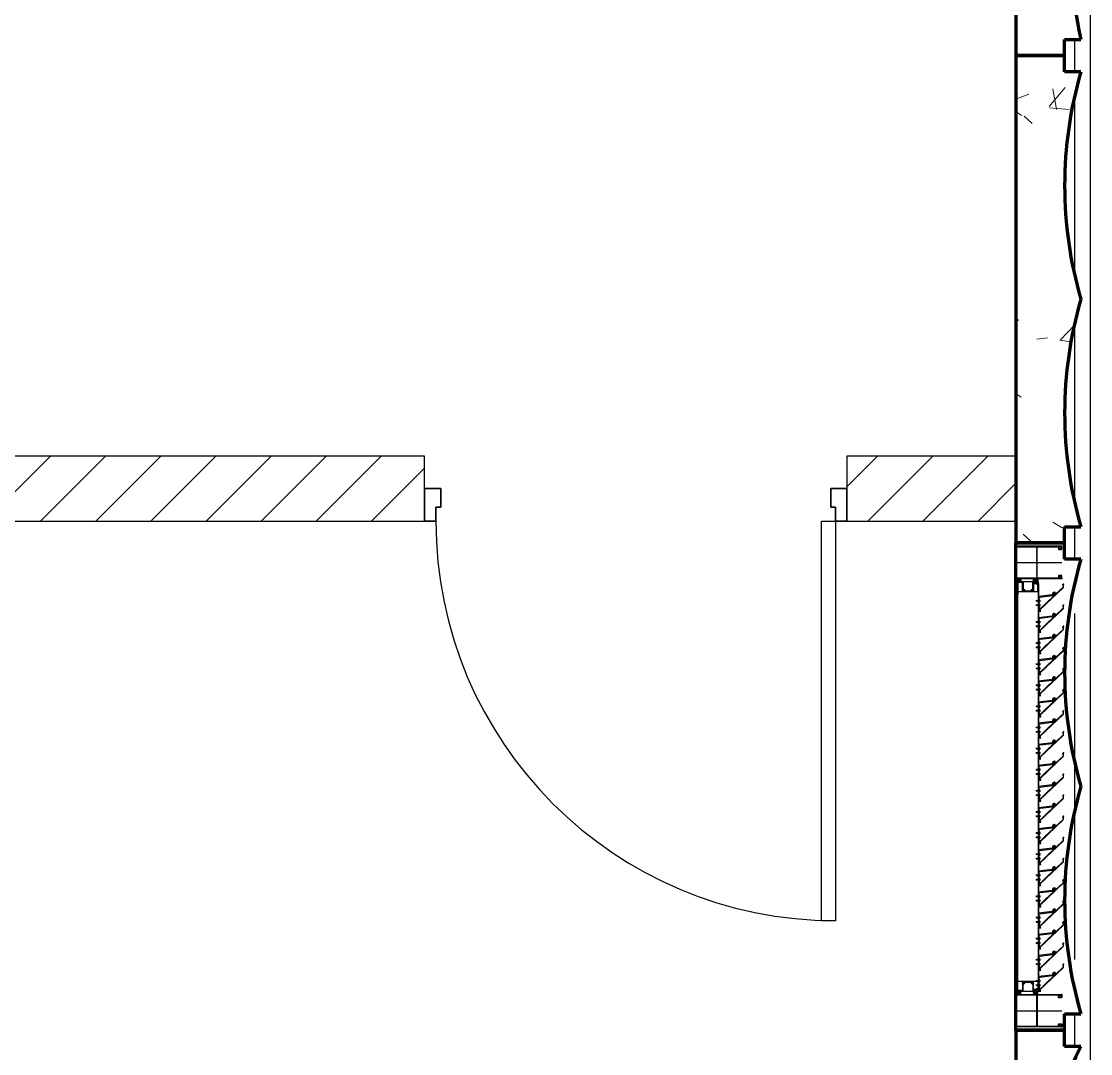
# Model space of a CAD drawing. Header units: millimetres. Extents: x -1379 to 1385823, y -4884429 to 548763.
# Drawn here: x 416009 to 419299, y -2378850 to -2375672 of the extents above; entities that cross this region are included whole.
import ezdxf

# ---------------------------------------------------------------- set-up
doc = ezdxf.new("R2010")
doc.units = ezdxf.units.MM
doc.set_wipeout_variables(frame=1)
doc.linetypes.add('CENTER', pattern=[50.8, 31.75, -6.35, 6.35, -6.35])
for name, color, linetype in [('000 - EXISTING_BUILDING_MAIN_COLOR_1', 7, 'Continuous'), ('000 - EXISTING_BUILDING_MAIN_COLOR_251', 7, 'Continuous'), ('000 - EXISTING_PRECAST_MAIN_COLOR_1', 7, 'Continuous'), ('000 - EXISTING_PRECAST_MAIN_COLOR_251', 7, 'Continuous'), ('010 - ASPG_ACCESSORIES_MAIN_COLOR_1', 7, 'Continuous'), ('010 - ASPG_EXTR_DEF_SUB', 7, 'Continuous'), ('010 - ASPG_EXTR_MAIN_COLOR_2', 7, 'Continuous'), ('010 - ASPG_FRAMING_CUT_COLOR_4', 7, 'Continuous'), ('010 - ASPG_FRAMING_DEF_SUB', 7, 'Continuous'), ('010 - ASPG_FRAMING_HATCH_', 7, 'Continuous'), ('010 - ASPG_FRAMING_MAIN_COLOR_2', 7, 'Continuous'), ('010 - ASPG_FRAMING_SUB_COLOR_2', 7, 'Continuous'), ('010 - ASPG_FRAMING_WIPEOUT_', 7, 'Continuous'), ('BOLT & SCREW', 7, 'Continuous'), ('Center Line', 7, 'CENTER')]:
    doc.layers.add(name, color=color, linetype=linetype)
doc.layers.add('12-GRID', color=7, linetype='CENTER', lineweight=13)
doc.layers.add('SCREW', color=7, linetype='Continuous', lineweight=5)

# ---------------------------------------------------------------- blocks, each defined once
blk = doc.blocks.new('DPA_DR-SG-SW - D10_1300x2150 mm-5424466-IV01 - EGRESS LEVEL PLAN')
at = {"layer": '000 - EXISTING_BUILDING_MAIN_COLOR_251', "color": 7}
for p, q in [((-650, -6.35), (-600, -6.35)), ((-650, -106.35), (-650, -6.35)), ((-600, -6.35), (-600, -63.35)), ((600, -6.35), (650, -6.35)), ((600, -63.35), (600, -6.35)), ((650, -6.35), (650, -106.35)), ((-615, -63.35), (-615, -106.35)), ((-600, -63.35), (-615, -63.35)), ((615, -63.35), (600, -63.35)), ((615, -106.35), (615, -63.35)), ((-615, -106.35), (-650, -106.35)), ((572, -106.35), (615, -106.35)), ((572, -1336.35), (572, -106.35)), ((615, -106.35), (615, -1336.35)), ((650, -106.35), (615, -106.35)), ((615, -1336.35), (572, -1336.35))]:
    blk.add_line(p, q, dxfattribs=at)
at = {"layer": '000 - EXISTING_BUILDING_MAIN_COLOR_251', "color": 7, "lineweight": 35}
for p, q in [((-650, -6.35), (-650, -106.35)), ((-600, -6.35), (-650, -6.35)), ((-600, -63.35), (-600, -6.35)), ((600, -6.35), (600, -63.35)), ((650, -6.35), (600, -6.35)), ((650, -106.35), (650, -6.35)), ((-615, -106.35), (-615, -63.35)), ((-615, -63.35), (-600, -63.35)), ((600, -63.35), (615, -63.35)), ((615, -63.35), (615, -106.35)), ((-650, -106.35), (-615, -106.35)), ((615, -106.35), (650, -106.35))]:
    blk.add_line(p, q, dxfattribs=at)
at = {"layer": '000 - EXISTING_BUILDING_MAIN_COLOR_251', "color": 7}
blk.add_arc((615, -106.35), 1230, 180, 270, dxfattribs=at)
blk = doc.blocks.new('DPA_Curved type C_Left 1 - Curved Type C_Left-V36-IV01 - EGRESS LEVEL PLAN')
at = {"layer": '000 - EXISTING_PRECAST_MAIN_COLOR_1', "lineweight": 9}
h = blk.add_hatch(dxfattribs=at)
h.set_pattern_fill('FP_26', style=0, pattern_type=2)
h.set_pattern_definition([(140, (-2317254, -232449), (63.75582, 728.7365), [76.2, -838.2]), (85, (-2317254, -232449), (-764.2276, -140.97162), [60.96, -670.56]), (190.451, (-2317248.7, -232388.26), (-700.46675, 587.77), [64.76, -712.36]), (136.184, (-2317457.2, -232449), (168.17096, 1084.31624), [114.3, -1257.3]), (186.636, (-2317443.2, -232358.6), (-989.70985, 949.6099), [97.14, -1068.54]), (81.184, (-2317457.2, -232449), (-989.70115, 949.62055), [91.44, -1005.84]), (111, (-2317406.4, -232347.4), (409.06057, 606.45787), [76.2, -838.2]), (56, (-2317406.4, -232347.4), (-736.75292, 247.20834), [60.96, -670.56]), (161.451, (-2317372.3, -232296.85), (-327.68547, 853.66825), [64.76, -712.36]), (127.5, (-2317254, -232449), (-338.22012, 12.354693), [33.528, -628.904, 33.528, -1320.292]), (127.5, (-2317254, -232449), (-338.22012, 12.354693), [-695.96, -647.192, 33.528, -639.572]), (97.5, (-2317254, -232449), (-400.722127, 267.278874), [33.528, -354.584, 33.528, -870.204]), (97.5, (-2317254, -232449), (-400.722127, 267.278874), [-421.64, -613.664, 33.528, -223.012]), (57.5, (-2317254, -232675.56), (22.915345, 542.36333), [33.528, -220.472, 33.528, -1810.512]), (57.5, (-2317254, -232675.56), (22.915345, 542.36333), [-287.528, -758.952, 33.528, -1018.032]), (47.5, (-2317254, -232777.16), (-101.70711, 592.51696), [33.528, -296.672, 33.528, -1239.52]), (47.5, (-2317254, -232777.16), (-101.70711, 592.51696), [-363.728, -492.76, 33.528, -713.232])])
h.paths.add_polyline_path([(750, 142.8), (750, 150), (700, 150), (700, 200), (545.8, 172.2), (390, 155.4), (233.3, 149.8), (76.7, 155.4), (-79.1, 172.2), (-233.3, 200), (-309.1, 172.2), (-387.3, 155.4), (-466.7, 149.8), (-547.1, 155.6), (-624.9, 172.3), (-700, 200), (-700, 150), (-750, 150), (-750, 0), (750, 0), (750, 140.3)])
at = {"layer": '000 - EXISTING_PRECAST_MAIN_COLOR_1', "color": 7, "lineweight": 70}
for p, q in [((-700, 200), (-700, 150)), ((700, 150), (700, 200)), ((-700, 150), (-750, 150)), ((-750, 150), (-750, 0)), ((750, 150), (700, 150)), ((750, 0), (750, 150)), ((-750, 0), (750, 0))]:
    blk.add_line(p, q, dxfattribs=at)
for centre, radius, start, end in [((-466.7, 717.5), 567.7, 245.7294, 294.2706), ((233.3, 2346.1), 2196.2, 257.7319, 282.2681)]:
    blk.add_arc(centre, radius, start, end, dxfattribs=at)
blk = doc.blocks.new('DPA_Curved type B 1 - Curved Type B-V37-IV01 - EGRESS LEVEL PLAN')
at = {"layer": '000 - EXISTING_PRECAST_MAIN_COLOR_1', "lineweight": 9}
h = blk.add_hatch(dxfattribs=at)
h.set_pattern_fill('FP_27', style=0, pattern_type=2)
h.set_pattern_definition([(140, (-2318754, -232449), (63.75582, 728.7365), [76.2, -838.2]), (85, (-2318754, -232449), (-764.2276, -140.97162), [60.96, -670.56]), (190.451, (-2318748.7, -232388.26), (-700.46675, 587.77), [64.76, -712.36]), (136.184, (-2318957.2, -232449), (168.17096, 1084.31624), [114.3, -1257.3]), (186.636, (-2318943.2, -232358.6), (-989.70985, 949.6099), [97.14, -1068.54]), (81.184, (-2318957.2, -232449), (-989.70115, 949.62055), [91.44, -1005.84]), (111, (-2318906.4, -232347.4), (409.06057, 606.45787), [76.2, -838.2]), (56, (-2318906.4, -232347.4), (-736.75292, 247.20834), [60.96, -670.56]), (161.451, (-2318872.3, -232296.85), (-327.68547, 853.66825), [64.76, -712.36]), (127.5, (-2318754, -232449), (-338.22012, 12.354693), [33.528, -628.904, 33.528, -1320.292]), (127.5, (-2318754, -232449), (-338.22012, 12.354693), [-695.96, -647.192, 33.528, -639.572]), (97.5, (-2318754, -232449), (-400.722127, 267.278874), [33.528, -354.584, 33.528, -870.204]), (97.5, (-2318754, -232449), (-400.722127, 267.278874), [-421.64, -613.664, 33.528, -223.012]), (57.5, (-2318754, -232675.56), (22.915345, 542.36333), [33.528, -220.472, 33.528, -1810.512]), (57.5, (-2318754, -232675.56), (22.915345, 542.36333), [-287.528, -758.952, 33.528, -1018.032]), (47.5, (-2318754, -232777.16), (-101.70711, 592.51696), [33.528, -296.672, 33.528, -1239.52]), (47.5, (-2318754, -232777.16), (-101.70711, 592.51696), [-363.728, -492.76, 33.528, -713.232])])
h.paths.add_polyline_path([(750, 0), (750, 150), (700, 150), (700, 200), (585.1, 172.3), (468.1, 155.6), (350, 150), (231.9, 155.6), (114.9, 172.3), (0, 200), (-114.9, 172.3), (-235.1, 155.4), (-350, 150), (-468.1, 155.6), (-585.1, 172.3), (-700, 200), (-700, 150), (-750, 150), (-750, 0), (683, 0)])
at = {"layer": '000 - EXISTING_PRECAST_MAIN_COLOR_1', "color": 7, "lineweight": 70}
for p, q in [((-700, 200), (-700, 150)), ((700, 150), (700, 200)), ((-700, 150), (-750, 150)), ((-750, 150), (-750, 0)), ((750, 150), (700, 150)), ((750, 0), (750, 150)), ((-750, 0), (750, 0))]:
    blk.add_line(p, q, dxfattribs=at)
for centre in [(-350, 1400), (350, 1400)]:
    blk.add_arc(centre, 1250, 253.7402, 286.2598, dxfattribs=at)
blk = doc.blocks.new('DPA_Curved type C_Left 1 - Curved Type C_Left-5844677-IV01 - EGRESS LEVEL PLAN')
at = {"layer": '000 - EXISTING_PRECAST_MAIN_COLOR_1', "lineweight": 9}
h = blk.add_hatch(dxfattribs=at)
h.set_pattern_fill('FP_29', style=0, pattern_type=2)
h.set_pattern_definition([(140, (-2321798, -232449), (63.75582, 728.7365), [76.2, -838.2]), (85, (-2321798, -232449), (-764.2276, -140.97162), [60.96, -670.56]), (190.451, (-2321792.7, -232388.26), (-700.46675, 587.77), [64.76, -712.36]), (136.184, (-2322001.2, -232449), (168.17096, 1084.31624), [114.3, -1257.3]), (186.636, (-2321987.2, -232358.6), (-989.70985, 949.6099), [97.14, -1068.54]), (81.184, (-2322001.2, -232449), (-989.70115, 949.62055), [91.44, -1005.84]), (111, (-2321950.4, -232347.4), (409.06057, 606.45787), [76.2, -838.2]), (56, (-2321950.4, -232347.4), (-736.75292, 247.20834), [60.96, -670.56]), (161.451, (-2321916.3, -232296.85), (-327.68547, 853.66825), [64.76, -712.36]), (127.5, (-2321798, -232449), (-338.22012, 12.354693), [33.528, -628.904, 33.528, -1320.292]), (127.5, (-2321798, -232449), (-338.22012, 12.354693), [-695.96, -647.192, 33.528, -639.572]), (97.5, (-2321798, -232449), (-400.722127, 267.278874), [33.528, -354.584, 33.528, -870.204]), (97.5, (-2321798, -232449), (-400.722127, 267.278874), [-421.64, -613.664, 33.528, -223.012]), (57.5, (-2321798, -232675.56), (22.915345, 542.36333), [33.528, -220.472, 33.528, -1810.512]), (57.5, (-2321798, -232675.56), (22.915345, 542.36333), [-287.528, -758.952, 33.528, -1018.032]), (47.5, (-2321798, -232777.16), (-101.70711, 592.51696), [33.528, -296.672, 33.528, -1239.52]), (47.5, (-2321798, -232777.16), (-101.70711, 592.51696), [-363.728, -492.76, 33.528, -713.232])])
h.paths.add_polyline_path([(794, 150), (744, 150), (744, 200), (585.8, 168.4), (425.7, 148.5), (264.6, 140.3), (103.3, 143.9), (-57.3, 159.3), (-216.4, 186.4), (-289.1, 157.9), (-365, 139.2), (-442.7, 130.9), (-520.8, 132.9), (-598, 145.2), (-672.8, 167.8), (-744, 200), (-744, 150), (-794, 150), (-794, 0), (794, 0), (794, 148.5)])
at = {"layer": '000 - EXISTING_PRECAST_MAIN_COLOR_1', "color": 7, "lineweight": 70}
for p, q in [((-744, 200), (-744, 150)), ((744, 150), (744, 200)), ((-744, 150), (-794, 150)), ((-794, 150), (-794, 0)), ((794, 150), (744, 150)), ((794, 0), (794, 150)), ((-794, 0), (794, 0))]:
    blk.add_line(p, q, dxfattribs=at)
for centre, radius, start, end in [((-466.7, 717.5), 587.1, 241.8119, 295.2352), ((233.3, 2346.1), 2206, 258.2378, 283.3848)]:
    blk.add_arc(centre, radius, start, end, dxfattribs=at)
blk = doc.blocks.new('A$Cc52987c4')
at = {"layer": '000 - EXISTING_BUILDING_MAIN_COLOR_251', "lineweight": 9}
h = blk.add_hatch(dxfattribs=at)
h.set_pattern_fill('FP_14', style=0, pattern_type=2)
h.set_pattern_definition([(45, (-215983.99, 2306427), (-84.852814, 84.852814), [])])
h.paths.add_polyline_path([(13015, -13010), (14645, -13010), (14645, -12810), (11655, -12810), (11655, -13010), (12113.7, -13010)])
h.paths.add_polyline_path([(15945, -13010), (16465, -13010), (16465, -12810), (15945, -12810), (15945, -12967)])
at = {"layer": '000 - EXISTING_BUILDING_MAIN_COLOR_1', "color": 7}
for p, q in [((14645, -12810), (11655, -12810)), ((14645, -13010), (14645, -12810)), ((16465, -12810), (15945, -12810)), ((15945, -12810), (15945, -13010)), ((16465, -13010), (16465, -12810)), ((13155, -13010), (14645, -13010)), ((15945, -13010), (16465, -13010))]:
    blk.add_line(p, q, dxfattribs=at)
at = {"layer": '000 - EXISTING_BUILDING_MAIN_COLOR_251', "color": 7}
for p, q in [((16695, -16395), (16695, -760)), ((16465, -12810), (16465, -10710)), ((16645, -11527), (16645, -11627)), ((16645, -11710), (16645, -12244)), ((16645, -12410), (16645, -12944)), ((14645, -13010), (14645, -12810)), ((15945, -12810), (15945, -13010)), ((16465, -15445), (16465, -13010)), ((16645, -13027), (16645, -13127)), ((16645, -13294.6), (16645, -14359.4)), ((16645, -14527), (16645, -14627))]:
    blk.add_line(p, q, dxfattribs=at)
at = {"layer": '000 - EXISTING_PRECAST_MAIN_COLOR_251', "color": 7, "lineweight": 70}
for p, q in [((16465, -14577), (16465, -13077)), ((16615, -13077), (16465, -13077)), ((16615, -13127), (16615, -13077)), ((16665, -13127), (16615, -13127)), ((16615, -14577), (16615, -14527)), ((16615, -14527), (16665, -14527)), ((16465, -14577), (16615, -14577))]:
    blk.add_line(p, q, dxfattribs=at)
for centre in [(17865, -13477), (17865, -14177)]:
    blk.add_arc(centre, 1250, 163.7402, 196.2598, dxfattribs=at)
at = {"layer": '000 - EXISTING_BUILDING_MAIN_COLOR_251', "color": 7}
blk.add_blockref('DPA_DR-SG-SW - D10_1300x2150 mm-5424466-IV01 - EGRESS LEVEL PLAN', (15295, -12903.6), dxfattribs=at)
at = {"layer": '000 - EXISTING_PRECAST_MAIN_COLOR_1', "color": 7, "rotation": 270}
for name, p in [('DPA_Curved type C_Left 1 - Curved Type C_Left-V36-IV01 - EGRESS LEVEL PLAN', (16465, -10827)), ('DPA_Curved type B 1 - Curved Type B-V37-IV01 - EGRESS LEVEL PLAN', (16465, -12327)), ('DPA_Curved type C_Left 1 - Curved Type C_Left-5844677-IV01 - EGRESS LEVEL PLAN', (16465, -15371))]:
    blk.add_blockref(name, p, dxfattribs=at)
blk = doc.blocks.new('*U3530')
at = {"layer": '12-GRID', "color": 7, "linetype": 'CENTER'}
for p, q in [((0, -6.2), (0, 2.2)), ((-4.2, -2), (4.2, -2))]:
    blk.add_line(p, q, dxfattribs=at)
at = {"layer": 'BOLT & SCREW', "color": 7}
for p, q in [((-0.6, -1.8), (-1.8, -1.6)), ((-0.6, -2.2), (-1.8, -2.4)), ((-0.5, -1.8), (-0.9, -1.6)), ((-0.5, -2.2), (-0.9, -2.4)), ((-0.2, -1.4), (-0.4, -0.2)), ((-0.2, -1.5), (-0.4, -1.1)), ((-0.2, -2.5), (-0.4, -2.9)), ((-0.2, -2.6), (-0.4, -3.8)), ((0.2, -1.4), (0.4, -0.2)), ((0.2, -1.5), (0.4, -1.1)), ((0.4, -2.9), (0.2, -2.5)), ((0.2, -2.6), (0.4, -3.8)), ((0.5, -1.8), (0.9, -1.6)), ((0.5, -2.2), (0.9, -2.4)), ((0.6, -1.8), (1.8, -1.6)), ((0.6, -2.2), (1.8, -2.4))]:
    blk.add_line(p, q, dxfattribs=at)
for points in [[(-1.8, -1.6), (-0.9, -1.6, 0.414214), (-0.4, -1.1), (-0.4, -0.2), (0.4, -0.2), (0.4, -1.1, 0.414214), (0.9, -1.6), (1.8, -1.6), (1.8, -2.4), (0.9, -2.4, 0.414214), (0.4, -2.9), (0.4, -3.8), (-0.4, -3.8), (-0.4, -2.9, 0.414214), (-0.9, -2.4), (-1.8, -2.4)], [(0.2, -2.5, -0.414214), (0.5, -2.2), (0.6, -2.2), (0.6, -1.8), (0.5, -1.8, -0.414214), (0.2, -1.5), (0.2, -1.4), (-0.2, -1.4), (-0.2, -1.5, -0.414214), (-0.5, -1.8), (-0.6, -1.8), (-0.6, -2.2), (-0.5, -2.2, -0.414214), (-0.2, -2.5), (-0.2, -2.6), (0.2, -2.6)]]:
    blk.add_lwpolyline(points, format="xyb", close=True, dxfattribs=at)
blk.add_circle((0, -2), 3.5, dxfattribs=at)
blk = doc.blocks.new('000_ASPG_TYP_FILES_20260218-010703_FRAME_EXTR_')
at = {"layer": '010 - ASPG_FRAMING_HATCH_'}
h = blk.add_hatch(dxfattribs=at)
h.set_pattern_fill('ANSI32', scale=0.1, angle=180)
edge = h.paths.add_edge_path()
edge.add_line((2, 16), (2, 2))
edge.add_line((2, 2), (39.7, 2))
edge.add_arc((39.7, 1.7), 0.3, 0, 90, ccw=False)
edge.add_line((40, 1.7), (40, 0.3))
edge.add_arc((39.7, 0.3), 0.3, -90, 0, ccw=False)
edge.add_line((39.7, 0), (0.3, 0))
edge.add_arc((0.3, 0.3), 0.3, 180, 270, ccw=False)
edge.add_line((0, 0.3), (0, 17.7))
edge.add_arc((0.3, 17.7), 0.3, 90, 180, ccw=False)
edge.add_line((0.3, 18), (22.6, 18))
edge.add_arc((22.6, 18.5), 0.5, 270, 380.2095)
edge.add_arc((26.2, 19.8), 3.35, 182.0638, 200.2095, ccw=False)
edge.add_arc((23.6, 19.7), 0.76, 2.0638, 182.0638, ccw=False)
edge.add_arc((26.2, 19.8), 1.83, 182.0638, 447.9362)
edge.add_arc((26.3, 22.4), 0.76, 87.9362, 267.9362, ccw=False)
edge.add_arc((26.2, 19.8), 3.35, 69.7905, 87.9362, ccw=False)
edge.add_arc((27.5, 23.4), 0.5, 249.7905, 360)
edge.add_line((28, 23.4), (28, 26.7))
edge.add_line((28, 26.7), (28.5, 27.2))
edge.add_line((28.5, 27.2), (28, 27.7))
edge.add_line((28, 27.7), (28, 38.6))
edge.add_line((28, 38.6), (28.5, 39.1))
edge.add_line((28.5, 39.1), (28, 39.6))
edge.add_line((28, 39.6), (28, 42.9))
edge.add_arc((27.5, 42.9), 0.5, 0, 110.2095)
edge.add_arc((26.2, 46.5), 3.35, 272.0638, 290.2095, ccw=False)
edge.add_arc((26.3, 43.9), 0.76, 92.0638, 272.0638, ccw=False)
edge.add_arc((26.2, 46.5), 1.83, 272.0638, 537.9362)
edge.add_arc((23.6, 46.6), 0.76, 177.9362, 357.9362, ccw=False)
edge.add_arc((26.2, 46.5), 3.35, 159.7905, 177.9362, ccw=False)
edge.add_arc((22.6, 47.8), 0.5, 339.7905, 450)
edge.add_line((22.6, 48.3), (0.3, 48.3))
edge.add_arc((0.3, 48.6), 0.3, 180, 270, ccw=False)
edge.add_line((0, 48.6), (0, 60))
edge.add_arc((0.3, 60), 0.3, 90, 180, ccw=False)
edge.add_line((0.3, 60.3), (5, 60.3))
edge.add_line((5, 60.3), (5, 65))
edge.add_arc((5.3, 65), 0.3, 90, 180, ccw=False)
edge.add_line((5.3, 65.3), (30, 65.3))
edge.add_line((30, 65.3), (30, 63.6))
edge.add_arc((29.7, 63.6), 0.3, -90, 0, ccw=False)
edge.add_line((29.7, 63.3), (7.3, 63.3))
edge.add_arc((7.3, 63), 0.3, 90, 180)
edge.add_line((7, 63), (7, 58.3))
edge.add_line((7, 58.3), (2.3, 58.3))
edge.add_arc((2.3, 58), 0.3, 90, 180)
edge.add_line((2, 58), (2, 50.6))
edge.add_arc((2.3, 50.6), 0.3, 180, 270)
edge.add_line((2.3, 50.3), (29.7, 50.3))
edge.add_arc((29.7, 50), 0.3, 0, 90, ccw=False)
edge.add_line((30, 50), (30, 26.7))
edge.add_line((30, 26.7), (30, 16.3))
edge.add_arc((29.7, 16.3), 0.3, -90, 0, ccw=False)
edge.add_line((29.7, 16), (2, 16))
at = {"layer": '010 - ASPG_FRAMING_CUT_COLOR_4', "color": 7}
blk.add_lwpolyline([(2, 16), (2, 2), (39.7, 2, -0.414214), (40, 1.7), (40, 0.3, -0.414214), (39.7, 0), (0.3, 0, -0.414214), (0, 0.3), (0, 17.7, -0.414214), (0.3, 18), (22.6, 18, 0.52173), (23, 18.7, -0.079342), (22.8, 19.7, -1), (24.3, 19.8, 2.296346), (26.2, 21.7, -1), (26.3, 23.2, -0.079342), (27.3, 23, 0.52173), (28, 23.4), (28, 26.7), (28.5, 27.2), (28, 27.7), (28, 38.6), (28.5, 39.1), (28, 39.6), (28, 42.9, 0.52173), (27.3, 43.3, -0.079342), (26.3, 43.1, -1), (26.2, 44.6, 2.296346), (24.3, 46.5, -1), (22.8, 46.6, -0.079342), (23, 47.6, 0.52173), (22.6, 48.3), (0.3, 48.3, -0.414214), (0, 48.6), (0, 60, -0.414214), (0.3, 60.3), (5, 60.3), (5, 65, -0.414214), (5.3, 65.3), (30, 65.3), (30, 63.6, -0.414214), (29.7, 63.3), (7.3, 63.3, 0.414214), (7, 63), (7, 58.3), (2.3, 58.3, 0.414214), (2, 58), (2, 50.6, 0.414214), (2.3, 50.3), (29.7, 50.3, -0.414214), (30, 50), (30, 26.7), (30, 16.3, -0.414214), (29.7, 16)], format="xyb", close=True, dxfattribs=at)
at = {"color": 7}
for p in [(26.2, 48.5), (26.2, 21.8)]:
    blk.add_blockref('*U3530', p, dxfattribs=at)
blk = doc.blocks.new('PZG35-9D5')
at = {"layer": 'Center Line', "color": 7}
blk.add_line((0, 3.7), (0, -10.5), dxfattribs=at)
at = {"layer": 'SCREW', "color": 7}
for p, q in [((-1.4, 0), (-1.4, -1.1)), ((1.4, 0), (1.4, -0.6)), ((-1.9, -1.4), (1.9, -0.9)), ((-1.9, -1.4), (-1.4, -1.1)), ((-1.9, -1.4), (-1.4, -1.7)), ((-1.9, -2.7), (1.9, -2.2)), ((-1.9, -2.7), (-1.4, -2.4)), ((-1.9, -2.7), (-1.4, -3)), ((-1.9, -4), (-1.4, -3.7)), ((-1.9, -4), (-1, -3.9)), ((-1.9, -4), (-1.4, -4.3)), ((-1.4, -1.1), (1.4, -0.6)), ((-1.4, -1.7), (1.4, -1.2)), ((-1.4, -1.7), (-1.4, -2.4)), ((-1.4, -2.4), (1.4, -1.9)), ((-1.4, -3), (1.4, -2.5)), ((-1.4, -3), (-1.4, -3.7)), ((-1.4, -3.7), (-0.8, -3.6)), ((-1.4, -4.3), (-1.4, -8.1)), ((-1.4, -4.3), (-1.2, -4.3)), ((0, -9.5), (-1.4, -8.1)), ((0, -9.5), (1.4, -8.1)), ((0.6, -3.3), (1.4, -3.2)), ((0.7, -3.7), (1.9, -3.5)), ((0.7, -3.9), (1.4, -3.8)), ((0.7, -4.6), (1.4, -4.5)), ((0.7, -5), (1.9, -4.8)), ((0.7, -5.2), (1.4, -5.1)), ((1.9, -0.9), (1.4, -0.6)), ((1.9, -0.9), (1.4, -1.2)), ((1.4, -1.2), (1.4, -1.9)), ((1.9, -2.2), (1.4, -1.9)), ((1.9, -2.2), (1.4, -2.5)), ((1.4, -2.5), (1.4, -3.2)), ((1.9, -3.5), (1.4, -3.2)), ((1.9, -3.5), (1.4, -3.8)), ((1.4, -3.8), (1.4, -4.5)), ((1.9, -4.8), (1.4, -4.5)), ((1.9, -4.8), (1.4, -5.1)), ((1.4, -5.1), (1.4, -8.1))]:
    blk.add_line(p, q, dxfattribs=at)
blk.add_lwpolyline([(0, -9.5), (0.7, -5.2), (0.7, -3.6, 0.417657), (0.4, -3.3, 0.108102), (-0.8, -3.6), (-1.4, -4.7)], format="xyb", dxfattribs=at)
blk = doc.blocks.new('*U3139')
at = {"layer": 'SCREW', "color": 7}
blk.add_lwpolyline([(3, 1.8, 0.09906), (0.8, 2.5), (0.8, 2.3), (-0.8, 2.3), (-0.8, 2.5, 0.09906), (-3, 1.8, 0.266588), (-3.5, 1), (-3.5, 0.2, 0.414214), (-3.3, 0), (3.3, 0, 0.414214), (3.5, 0.2), (3.5, 1, 0.266588)], format="xyb", close=True, dxfattribs=at)
blk.add_blockref('PZG35-9D5', (0, 0), dxfattribs=at)
blk = doc.blocks.new('*U3144')
at = {"color": 7}
blk.add_point((0, 0), dxfattribs=at)
at = {"layer": '010 - ASPG_ACCESSORIES_MAIN_COLOR_1', "color": 7}
blk.add_lwpolyline([(-39.7, -0.6, 0.414214), (-40, -0.9), (-40, -7.4, 0.57735), (-39.7, -7.6), (-36.6, -5.8, 0.767327), (-36.8, -5.3), (-37.9, -5.3, -0.414214), (-38.2, -5), (-38.2, -2.8, -0.414214), (-38, -2.6), (-32.2, -2.6, -0.388879), (-32, -2.8), (-31.8, -4.3, 0.388879), (-31.3, -4.8), (-30.3, -4.8, 0.414214), (-30, -4.5), (-30, -2.9, -0.414214), (-29.7, -2.6), (0.4, -2.6, -0.378969), (3.4, -5.2), (8, -42.5, 0.446593), (11.6, -45.1, -0.489802), (16.1, -48.7), (16.1, -49.4, -0.18248), (15.8, -50, -0.267949), (15.3, -50.2, 1.122115), (15.1, -52.3, 0.405004), (18.1, -49.4), (18.1, -48.7, 0.489805), (11.2, -43.1, -0.446597), (9.9, -42.3), (4.9, -0.8, 0.364176), (4.6, -0.6)], format="xyb", close=True, dxfattribs=at)
at = {"layer": '010 - ASPG_EXTR_DEF_SUB', "color": 7}
for p in [(-40, -0.5), (43.4, -76.9), (43.4, -77.5)]:
    blk.add_point(p, dxfattribs=at)
at = {"layer": '010 - ASPG_EXTR_MAIN_COLOR_2', "color": 7}
blk.add_lwpolyline([(11.4, -48.2), (11.5, -47.4), (12.2, -47.6), (12.3, -46.8, -0.535538), (14.2, -49.2, 0.991572), (15.7, -49.6, 1.157025), (8.8, -48.8, -0.688558), (8.3, -49), (-17.1, -22.2), (-32.3, -6.1), (-32.3, -2.9, 0.414312), (-32.6, -2.6), (-37.5, -2.6, 0.414116), (-37.8, -2.9), (-37.8, -4.3, 0.414214), (-37.5, -4.6), (-36, -4.6, -0.205895), (-35.8, -4.7), (33.2, -77.5), (43.1, -77.5, 0.668179), (43.4, -77), (40.5, -74.2, 0.668179), (40, -74.4), (40, -76), (33.9, -76), (11.9, -52.8, -0.558354), (12.1, -52, 0.766275), (12, -50.4, -0.438583), (10.7, -48.1)], format="xyb", close=True, dxfattribs=at)
at = {"layer": 'SCREW', "color": 7, "rotation": 180}
for p in [(-21.6, -2.5), (-8.2, -2.5)]:
    blk.add_blockref('*U3139', p, dxfattribs=at)
blk = doc.blocks.new('000_ASPG_TYP_FILES_FRAMING_EXTR_BREAKLINE_TYPE_2')
at = {"layer": '010 - ASPG_FRAMING_HATCH_', "transparency": 33554585}
h = blk.add_hatch(dxfattribs=at)
h.set_pattern_fill('ANSI32', scale=0.25)
h.paths.add_polyline_path([(131, 91, 0.414214), (132, 90), (140, 90, 0.414214), (141, 91), (141, 100), (2, 100), (2, 125), (0, 125), (0, 99, 0.414214), (1, 98), (63, 98, -0.414214), (64, 97), (64, 3, -0.414214), (63, 2), (0, 2), (0, 0), (141, 0), (141, 9, 0.414214), (140, 10), (132, 10, 0.414214), (131, 9), (131, 3, -0.414214), (130, 2), (67, 2, -0.414214), (66, 3), (66, 97, -0.414214), (67, 98), (130, 98, -0.414214), (131, 97)])
h.paths.add_polyline_path([(133, 92), (133, 98), (139, 98), (139, 92)], flags=16)
h.paths.add_polyline_path([(133, 8), (139, 8), (139, 2), (133, 2)], flags=16)
at = {"layer": '010 - ASPG_FRAMING_HATCH_'}
h = blk.add_hatch(dxfattribs=at)
h.set_pattern_fill('ANSI37', scale=0.595498, angle=-90)
h.set_pattern_definition([(315, (1257419.1929, -519973.9224), (1.3369313545, 1.3369313545), []), (45, (1257419.1929, -519973.9224), (-1.3369313545, 1.3369313545), [])])
edge = h.paths.add_edge_path()
edge.add_ellipse((11.5, 105), major_axis=(0, -5), ratio=0.644482, start_angle=180, end_angle=360, ccw=False)
edge.add_line((11.5, 110), (2, 110))
edge.add_arc((-7.9, 105), 11.1, -26.7963, 26.7963, ccw=False)
edge.add_line((2, 100), (11.5, 100))
h = blk.add_hatch(dxfattribs=at)
h.set_pattern_fill('HONEY', scale=0.238199, angle=-90)
h.set_pattern_definition([(270, (1257419.4425, -519993.9224), (0.65495992507, -1.1344238721), [0.7562825814, -1.5125651628]), (30, (1257419.4425, -519993.9224), (0.65495992936, 1.1344238696), [0.7562825814, -1.5125651628]), (330, (1257419.4425, -519993.9224), (1.30991985442, -2.48e-09), [-1.5125651628, 0.7562825814])])
edge = h.paths.add_edge_path()
edge.add_ellipse((11.8, 105), major_axis=(0, -5), ratio=0.644482, start_angle=0, end_angle=360, ccw=False)
h = blk.add_hatch(dxfattribs=at)
h.set_pattern_fill('HONEY', scale=0.238199, angle=-90)
h.set_pattern_definition([(270, (1257419.24324, -519991.6224), (0.65495992507, -1.1344238721), [0.7562825814, -1.5125651628]), (30, (1257419.24324, -519991.6224), (0.65495992936, 1.1344238696), [0.7562825814, -1.5125651628]), (330, (1257419.24324, -519991.6224), (1.30991985442, -2.48e-09), [-1.5125651628, 0.7562825814])])
edge = h.paths.add_edge_path()
edge.add_ellipse((57.5, 105), major_axis=(0, -5), ratio=0.644482, start_angle=0, end_angle=360)
h = blk.add_hatch(dxfattribs=at)
h.set_pattern_fill('ANSI37', scale=0.595498, angle=-90)
h.set_pattern_definition([(315, (1257419.4929, -519971.6224), (1.3369313545, 1.3369313545), []), (45, (1257419.4929, -519971.6224), (-1.3369313545, 1.3369313545), [])])
edge = h.paths.add_edge_path()
edge.add_ellipse((57.8, 105), major_axis=(0, -5), ratio=0.644482, start_angle=0, end_angle=180)
edge.add_line((57.8, 110), (62, 110))
edge.add_arc((62, 110.3), 0.3, -90, 0)
edge.add_line((62.3, 110.3), (62.3, 111))
edge.add_line((62.3, 111), (61.8, 111.5))
edge.add_line((61.8, 111.5), (62.3, 112))
edge.add_line((62.3, 112), (61.8, 112.5))
edge.add_line((61.8, 112.5), (62.3, 113))
edge.add_line((62.3, 113), (61.8, 113.5))
edge.add_line((61.8, 113.5), (62.3, 114))
edge.add_line((62.3, 114), (62.3, 115))
edge.add_line((62.3, 115), (63.3, 115))
edge.add_line((63.3, 115), (63.8, 115.5))
edge.add_line((63.8, 115.5), (64.3, 115))
edge.add_line((64.3, 115), (64.8, 115.5))
edge.add_line((64.8, 115.5), (65.3, 115))
edge.add_line((65.3, 115), (65.8, 115.5))
edge.add_line((65.8, 115.5), (66.3, 115))
edge.add_line((66.3, 115), (67, 115))
edge.add_arc((67, 115.3), 0.3, -90, 0)
edge.add_line((67.3, 115.3), (67.3, 110))
edge.add_arc((77.2, 105), 11.1, 153.2037, 206.7963)
edge.add_line((67.3, 100), (57.8, 100))
at = {"color": 7}
blk.add_point((141, 100), dxfattribs=at)
at = {"layer": '010 - ASPG_FRAMING_CUT_COLOR_4', "color": 7}
blk.add_lwpolyline([(0, 0), (0, 2), (63, 2, 0.414214), (64, 3), (64, 97, 0.414214), (63, 98), (1, 98, -0.414214), (0, 99), (0, 125), (2, 125), (2, 100), (141, 100), (141, 91, -0.414214), (140, 90), (132, 90, -0.414214), (131, 91), (131, 97, 0.414214), (130, 98), (67, 98, 0.414214), (66, 97), (66, 3, 0.414214), (67, 2), (130, 2, 0.414214), (131, 3), (131, 9, -0.414214), (132, 10), (140, 10, -0.414214), (141, 9), (141, 0)], format="xyb", close=True, dxfattribs=at)
for points in [[(139, 98), (139, 92), (133, 92), (133, 98)], [(139, 2), (139, 8), (133, 8), (133, 2)]]:
    blk.add_lwpolyline(points, close=True, dxfattribs=at)
at = {"layer": '010 - ASPG_FRAMING_DEF_SUB', "color": 7, "transparency": 33554457}
blk.add_line((0, 50), (141, 50), dxfattribs=at)
for points in [[(2, 100), (15, 100), (15, 110), (2, 110)], [(54.3, 100), (67.3, 100), (67.3, 115.5), (54.3, 115.5)]]:
    blk.add_lwpolyline(points, close=True, dxfattribs=at)
at = {"layer": '010 - ASPG_FRAMING_SUB_COLOR_2', "color": 7}
for points in [[(11.8, 100), (2, 100, 0.238199), (2, 110), (11.8, 110)], [(57.5, 100), (67.3, 100, -0.238199), (67.3, 110), (67.3, 115.3, -0.414214), (67, 115), (66.3, 115), (65.8, 115.5), (65.3, 115), (64.8, 115.5), (64.3, 115), (63.8, 115.5), (63.3, 115), (62.3, 115), (62.3, 114), (61.8, 113.5), (62.3, 113), (61.8, 112.5), (62.3, 112), (61.8, 111.5), (62.3, 111), (62.3, 110.3, -0.414214), (62, 110), (57.5, 110)]]:
    blk.add_lwpolyline(points, format="xyb", dxfattribs=at)
at = {"layer": '010 - ASPG_FRAMING_SUB_COLOR_2', "color": 7, "extrusion": (0, 0, -1)}
blk.add_ellipse((11.8, 105), major_axis=(0, -5), ratio=0.644482, dxfattribs=at)
at = {"layer": '010 - ASPG_FRAMING_SUB_COLOR_2', "color": 7}
blk.add_ellipse((57.5, 105), major_axis=(0, -5), ratio=0.644482, dxfattribs=at)
blk = doc.blocks.new('*U3512')
at = {"color": 7}
blk.add_wipeout([(1320, 4), (60, 4), (60, 69.3), (1320, 69.3)], dxfattribs=at).dxf.layer = '010 - ASPG_FRAMING_WIPEOUT_'
blk.add_point((60, 69.5), dxfattribs=at)
at = {"layer": '010 - ASPG_FRAMING_MAIN_COLOR_2', "color": 7}
blk.add_lwpolyline([(1290, 69.3), (90, 69.3), (90, 6), (1290, 6)], close=True, dxfattribs=at)
at = {"layer": '010 - ASPG_FRAMING_SUB_COLOR_2', "color": 7}
for points in [[(1320, 4), (60, 4), (60, 69.3), (1320, 69.3)], [(60, 2), (60, 4), (1320, 4), (1320, 2)]]:
    blk.add_lwpolyline(points, close=True, dxfattribs=at)
at = {"color": 7, "xscale": -1}
for name, p, rotation in [('000_ASPG_TYP_FILES_FRAMING_EXTR_BREAKLINE_TYPE_2', (-50, 0), 270), ('*U3144', (100, 69.3), 180), ('*U3144', (165, 69.3), 180), ('*U3144', (230, 69.3), 180), ('*U3144', (295, 69.3), 180), ('*U3144', (360, 69.3), 180), ('*U3144', (425, 69.3), 180), ('*U3144', (490, 69.3), 180), ('*U3144', (555, 69.3), 180), ('*U3144', (620, 69.3), 180), ('*U3144', (685, 69.3), 180), ('*U3144', (750, 69.3), 180), ('*U3144', (815, 69.3), 180), ('*U3144', (880, 69.3), 180), ('*U3144', (945, 69.3), 180), ('*U3144', (1010, 69.3), 180), ('*U3144', (1075, 69.3), 180), ('*U3144', (1140, 69.3), 180), ('*U3144', (1205, 69.3), 180), ('*U3144', (1270, 69.3), 180)]:
    blk.add_blockref(name, p, dxfattribs=dict(at, rotation=rotation))
at = {"color": 7, "rotation": 90}
blk.add_blockref('000_ASPG_TYP_FILES_FRAMING_EXTR_BREAKLINE_TYPE_2', (1430, 0), dxfattribs=at)
at = {"color": 7}
blk.add_blockref('000_ASPG_TYP_FILES_20260218-010703_FRAME_EXTR_', (60, 4), dxfattribs=at)
at = {"color": 7, "xscale": -1}
blk.add_blockref('000_ASPG_TYP_FILES_20260218-010703_FRAME_EXTR_', (1320, 4), dxfattribs=at)
blk = doc.blocks.new('C-1-IV01_REV00-1_20260708-095708_ERGESS_PL_ASPG_')
at = {"color": 7, "yscale": -1, "rotation": 90.00000000000001}
blk.add_blockref('*U3512', (16465, -14517), dxfattribs=at)

msp = doc.modelspace()

# ---------------------------------------------------------------- block references
at = {"color": 7}
msp.add_blockref('A$Cc52987c4', (402604.3, -2364200.6), dxfattribs=at)

# ---------------------------------------------------------------- next in the draw order: block references
msp.add_blockref('C-1-IV01_REV00-1_20260708-095708_ERGESS_PL_ASPG_', (402604.3, -2364200.6), dxfattribs=at)

doc.saveas('drawing.dxf')
